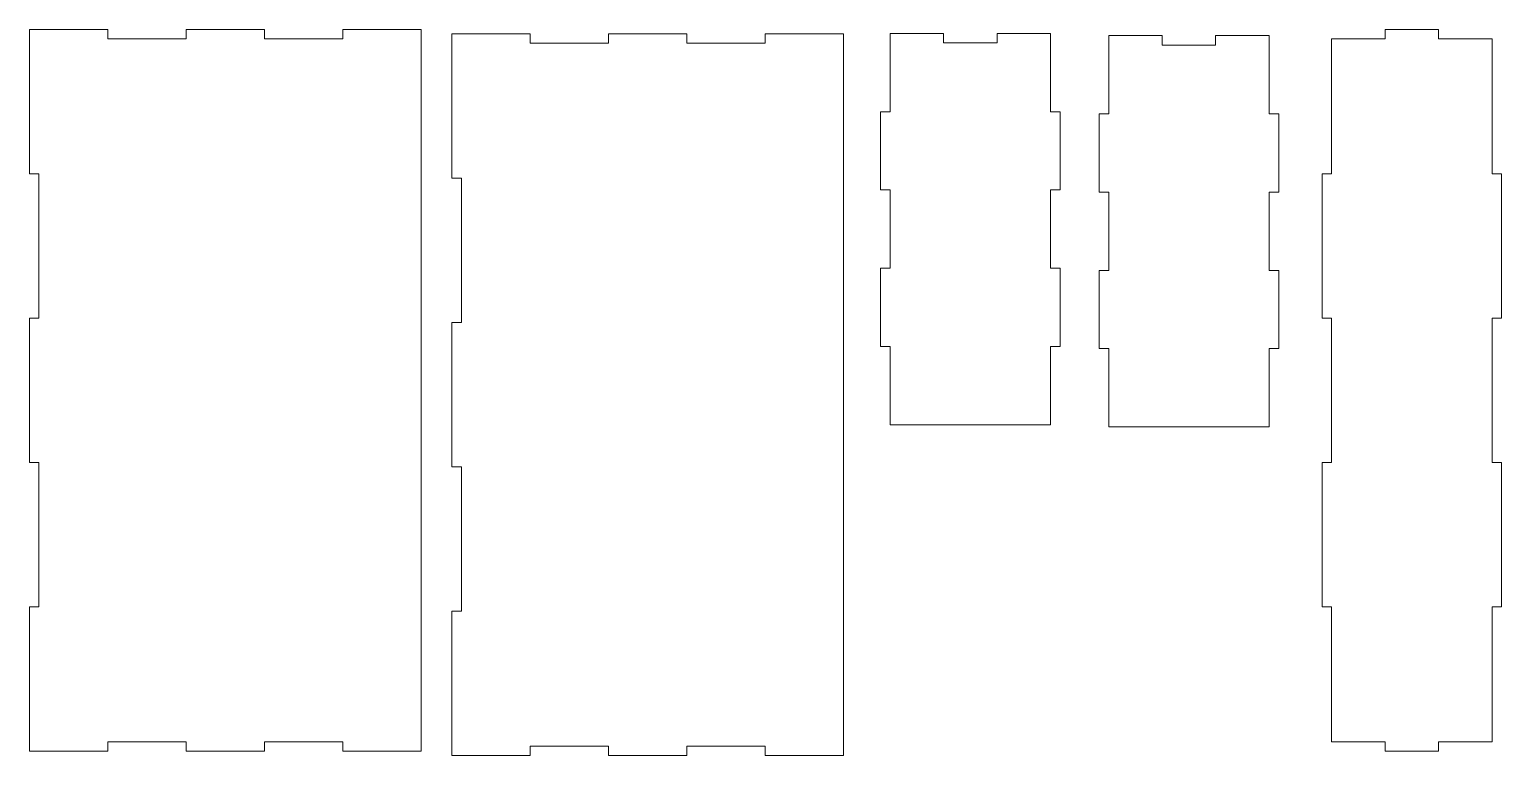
# Model space of a CAD drawing. Header units: inches. Extents: x 0.5 to 19.7, y 8.1 to 17.6.
import ezdxf

# ---------------------------------------------------------------- set-up
doc = ezdxf.new("R2010")
doc.units = ezdxf.units.IN
doc.header["$MEASUREMENT"] = 0
doc.layers.add('VISIBLE', color=7, linetype='Continuous', lineweight=0)

msp = doc.modelspace()

# ---------------------------------------------------------------- linework, layer by layer
at = {"layer": 'VISIBLE'}
for p, q in [((0.465, 15.724), (0.465, 17.614)), ((0.465, 17.614), (1.49, 17.614)), ((1.49, 17.489), (1.49, 17.614)), ((2.515, 17.614), (2.515, 17.489)), ((2.515, 17.614), (3.54, 17.614)), ((3.54, 17.489), (3.54, 17.614)), ((4.565, 17.614), (5.59, 17.614)), ((4.565, 17.614), (4.565, 17.489)), ((5.59, 17.614), (5.59, 8.164)), ((5.993, 15.668), (5.993, 17.558)), ((5.993, 17.558), (7.018, 17.558)), ((7.018, 17.433), (7.018, 17.558)), ((8.043, 17.558), (8.043, 17.433)), ((8.043, 17.558), (9.068, 17.558)), ((9.068, 17.433), (9.068, 17.558)), ((10.093, 17.558), (11.118, 17.558)), ((10.093, 17.558), (10.093, 17.433)), ((11.118, 17.558), (11.118, 8.108)), ((11.728, 17.562), (11.728, 16.537)), ((11.728, 17.562), (12.428, 17.562)), ((12.428, 17.437), (12.428, 17.562)), ((13.128, 17.562), (13.128, 17.437)), ((13.128, 17.562), (13.828, 17.562)), ((13.828, 16.537), (13.828, 17.562)), ((14.589, 17.535), (14.589, 16.51)), ((14.589, 17.535), (15.289, 17.535)), ((15.289, 17.41), (15.289, 17.535)), ((15.989, 17.535), (15.989, 17.41)), ((15.989, 17.535), (16.689, 17.535)), ((16.689, 16.51), (16.689, 17.535)), ((18.206, 17.614), (18.206, 17.489)), ((18.206, 17.614), (18.906, 17.614)), ((18.906, 17.489), (18.906, 17.614)), ((2.515, 17.489), (1.49, 17.489)), ((4.565, 17.489), (3.54, 17.489)), ((8.043, 17.433), (7.018, 17.433)), ((10.093, 17.433), (9.068, 17.433)), ((13.128, 17.437), (12.428, 17.437)), ((15.989, 17.41), (15.289, 17.41)), ((18.206, 17.489), (17.506, 17.489)), ((17.506, 17.489), (17.506, 15.724)), ((19.606, 17.489), (18.906, 17.489)), ((19.606, 15.724), (19.606, 17.489)), ((11.603, 15.512), (11.603, 16.537)), ((11.728, 16.537), (11.603, 16.537)), ((13.953, 16.537), (13.828, 16.537)), ((13.953, 16.537), (13.953, 15.512)), ((14.464, 15.485), (14.464, 16.51)), ((14.589, 16.51), (14.464, 16.51)), ((16.814, 16.51), (16.689, 16.51)), ((16.814, 16.51), (16.814, 15.485)), ((0.465, 15.724), (0.59, 15.724)), ((0.59, 15.724), (0.59, 13.834)), ((5.993, 15.668), (6.118, 15.668)), ((6.118, 15.668), (6.118, 13.778)), ((17.381, 13.834), (17.381, 15.724)), ((17.506, 15.724), (17.381, 15.724)), ((19.731, 15.724), (19.606, 15.724)), ((19.731, 15.724), (19.731, 13.834)), ((11.603, 15.512), (11.728, 15.512)), ((11.728, 15.512), (11.728, 14.487)), ((13.828, 14.487), (13.828, 15.512)), ((13.828, 15.512), (13.953, 15.512)), ((14.464, 15.485), (14.589, 15.485)), ((14.589, 15.485), (14.589, 14.46)), ((16.689, 14.46), (16.689, 15.485)), ((16.689, 15.485), (16.814, 15.485)), ((11.603, 13.462), (11.603, 14.487)), ((11.728, 14.487), (11.603, 14.487)), ((13.953, 14.487), (13.828, 14.487)), ((13.953, 14.487), (13.953, 13.462)), ((14.464, 13.435), (14.464, 14.46)), ((14.589, 14.46), (14.464, 14.46)), ((16.814, 14.46), (16.689, 14.46)), ((16.814, 14.46), (16.814, 13.435)), ((0.465, 11.944), (0.465, 13.834)), ((0.59, 13.834), (0.465, 13.834)), ((5.993, 11.888), (5.993, 13.778)), ((6.118, 13.778), (5.993, 13.778)), ((17.381, 13.834), (17.506, 13.834)), ((17.506, 13.834), (17.506, 11.944)), ((19.606, 13.834), (19.731, 13.834)), ((19.606, 11.944), (19.606, 13.834)), ((11.603, 13.462), (11.728, 13.462)), ((11.728, 13.462), (11.728, 12.437)), ((13.828, 13.462), (13.953, 13.462)), ((13.828, 12.437), (13.828, 13.462)), ((14.464, 13.435), (14.589, 13.435)), ((14.589, 13.435), (14.589, 12.41)), ((16.689, 13.435), (16.814, 13.435)), ((16.689, 12.41), (16.689, 13.435)), ((13.828, 12.437), (11.728, 12.437)), ((16.689, 12.41), (14.589, 12.41)), ((0.465, 11.944), (0.59, 11.944)), ((0.59, 11.944), (0.59, 10.054)), ((5.993, 11.888), (6.118, 11.888)), ((6.118, 11.888), (6.118, 9.998)), ((17.506, 11.944), (17.381, 11.944)), ((17.381, 10.054), (17.381, 11.944)), ((19.731, 11.944), (19.606, 11.944)), ((19.731, 11.944), (19.731, 10.054)), ((0.59, 10.054), (0.465, 10.054)), ((0.465, 8.164), (0.465, 10.054)), ((17.381, 10.054), (17.506, 10.054)), ((17.506, 10.054), (17.506, 8.289)), ((19.606, 8.289), (19.606, 10.054)), ((19.606, 10.054), (19.731, 10.054)), ((6.118, 9.998), (5.993, 9.998)), ((5.993, 8.108), (5.993, 9.998)), ((1.49, 8.164), (1.49, 8.289)), ((1.49, 8.289), (2.515, 8.289)), ((2.515, 8.289), (2.515, 8.164)), ((3.54, 8.289), (4.565, 8.289)), ((3.54, 8.164), (3.54, 8.289)), ((4.565, 8.289), (4.565, 8.164)), ((17.506, 8.289), (18.206, 8.289)), ((18.206, 8.289), (18.206, 8.164)), ((18.906, 8.289), (19.606, 8.289)), ((18.906, 8.164), (18.906, 8.289)), ((1.49, 8.164), (0.465, 8.164)), ((3.54, 8.164), (2.515, 8.164)), ((5.59, 8.164), (4.565, 8.164)), ((7.018, 8.108), (5.993, 8.108)), ((7.018, 8.108), (7.018, 8.233)), ((7.018, 8.233), (8.043, 8.233)), ((8.043, 8.233), (8.043, 8.108)), ((9.068, 8.108), (8.043, 8.108)), ((9.068, 8.233), (10.093, 8.233)), ((9.068, 8.108), (9.068, 8.233)), ((10.093, 8.233), (10.093, 8.108)), ((11.118, 8.108), (10.093, 8.108)), ((18.906, 8.164), (18.206, 8.164))]:
    msp.add_line(p, q, dxfattribs=at)

doc.saveas('drawing.dxf')
